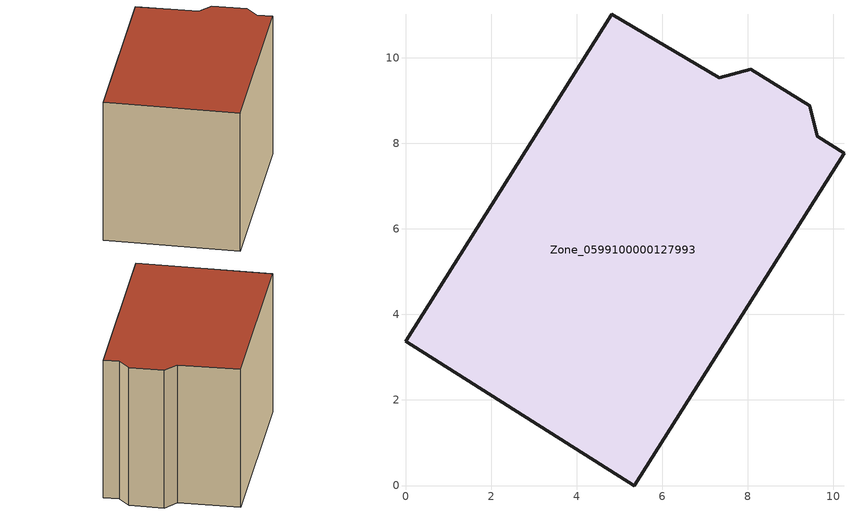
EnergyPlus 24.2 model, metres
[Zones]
Zone_0599100000127993
 floor ground (C_G): 9.62,8.16 10.25,7.77 5.34,0 0,3.37 4.82,11.01 7.34,9.53 8.07,9.73 9.45,8.88 z0
 wall outside (C_F): 0,3.37 5.34,0 10.25,7.77 9.62,8.16 9.45,8.88 8.07,9.73 7.34,9.53 4.82,11.01 0,3.37 z0:7.16
 roof outside (C_R): 7.34,9.53 4.82,11.01 0,3.37 5.34,0 10.25,7.77 9.62,8.16 9.45,8.88 8.07,9.73 z7.16
[BUILDING]
Pand.0599100000127993: North Axis=0; Terrain=City; Loads Convergence Tolerance Value=0.04; Temperature Convergence Tolerance Value=0.4; Solar Distribution=FullExterior; Maximum Number of Warmup Days=25; Minimum Number of Warmup Days=1
[Site:Location]
Rotterdam.The.Hague.AP_ZH_NLD Design_Conditions: Latitude=51.96; Longitude=4.45; Time Zone=1; Elevation=-4.5
[SITE:GROUNDTEMPERATURE:BUILDINGSURFACE]
18, 18, 18, 18, 18, 18, 18, 18, 18, 18, 18, 18
[MATERIAL] Thermal Absorptance=0.9; Solar Absorptance=0.7; Visible Absorptance=0.7
Name | Roughness | Thickness | Conductivity | Density | Specific Heat
G.D.1965 | MediumSmooth | 0.15 | 1 | 540 | 1210
F.D.1965 | Rough | 0.3 | 0.857143 | 1920 | 840
R.D.1965 | MediumRough | 0.2 | 0.08 | 1500 | 1000
[CONSTRUCTION]
C_G: G.D.1965
C_F: F.D.1965
C_R: R.D.1965
[ZONE]
Zone_0599100000127993: Type=1; Multiplier=1; Ceiling Height=Autocalculate; Volume=Autocalculate; Floor Area=autocalculate; Part of Total Floor Area=Yes
[ZONEINFILTRATION:DESIGNFLOWRATE]
Infil_Zone_0599100000127993: Zone or ZoneList or Space or SpaceList=Zone_0599100000127993; Schedule=AlwaysOn; Design Flow Rate Calculation Method=Flow/Area; Flow Rate per Floor Area=0.0042; Constant Term Coefficient=1; Temperature Term Coefficient=0; Velocity Term Coefficient=0; Velocity Squared Term Coefficient=0
[HVACTEMPLATE:ZONE:IDEALLOADSAIRSYSTEM]
Zone_0599100000127993: Maximum Heating Supply Air Temperature=50; Minimum Cooling Supply Air Temperature=13; Maximum Heating Supply Air Humidity Ratio=0.0156; Minimum Cooling Supply Air Humidity Ratio=0.0077; Heating Limit=NoLimit; Cooling Limit=NoLimit; Dehumidification Control Type=ConstantSensibleHeatRatio; Cooling Sensible Heat Ratio=0.7; Dehumidification Setpoint=60; Humidification Control Type=None; Humidification Setpoint=30; Outdoor Air Method=None; Outdoor Air Flow Rate per Person=0.00944; Outdoor Air Flow Rate per Zone Floor Area=0; Outdoor Air Flow Rate per Zone=0; Demand Controlled Ventilation Type=None; Outdoor Air Economizer Type=NoEconomizer; Heat Recovery Type=None; Sensible Heat Recovery Effectiveness=0.7; Latent Heat Recovery Effectiveness=0.65
[ZONECONTROL:THERMOSTAT]
ThermostatControl_Zone_0599100000127993: Zone or ZoneList=Zone_0599100000127993; Control Type Schedule=DualSetpointControlType; Control 1=Thermostat_Zone_0599100000127993; Temperature Difference Between Cutout And Setpoint=0
[THERMOSTATSETPOINT:DUALSETPOINT]
Thermostat_Zone_0599100000127993: Heating Setpoint Temperature Schedule=HeatingSetpoint_Zone_0599100000127993; Cooling Setpoint Temperature Schedule=CoolingSetpoint_Zone_0599100000127993
[SCHEDULE:COMPACT]
HeatingSetpoint_Zone_0599100000127993: Through: 12/31, For: AllDays, Until: 24:00, 21
CoolingSetpoint_Zone_0599100000127993: Through: 12/31, For: AllDays, Until: 24:00, 24
DualSetpointControlType: Through: 12/31, For: AllDays, Until: 24:00, 4
AlwaysOn: Through: 12/31, For: AllDays, Until: 24:00, 1
